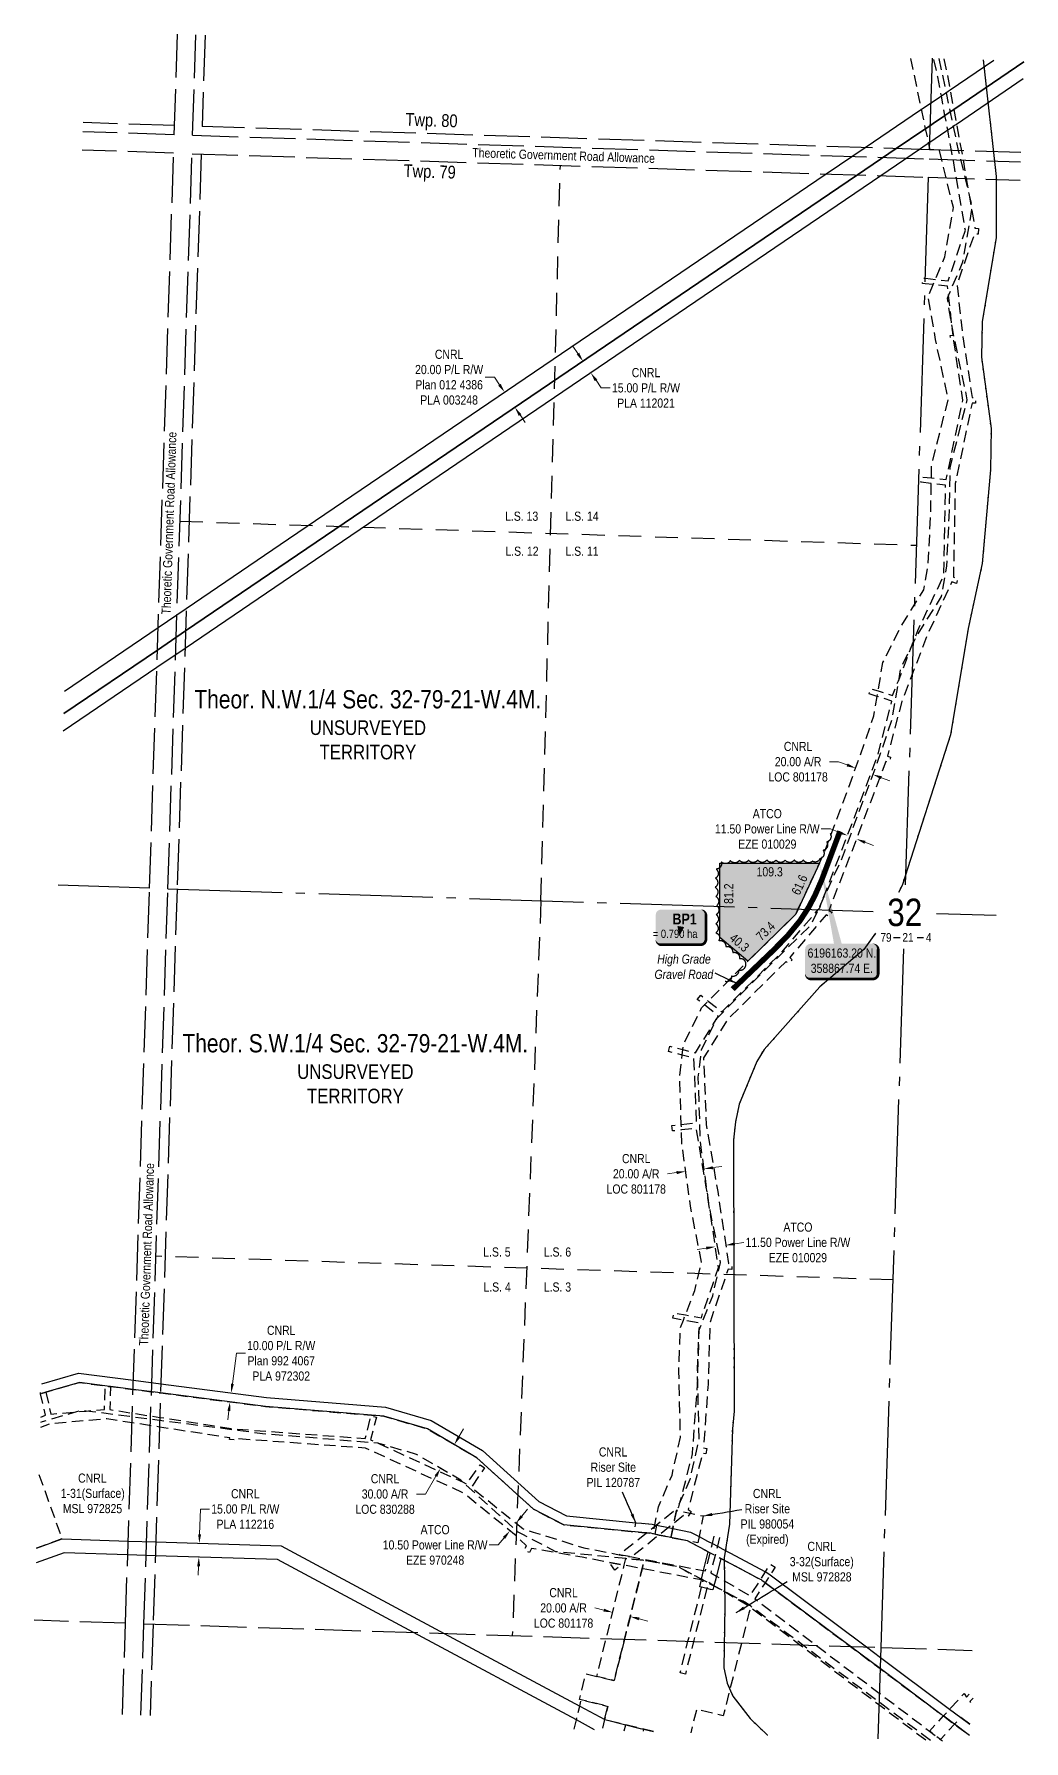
# Model space of a CAD drawing. Extents: x 355506 to 361068, y 6195203 to 6199524.
# Drawn here: x 358008 to 359091, y 6195203 to 6197070 of the extents above; entities that cross this region are included whole.
import ezdxf
from ezdxf.enums import TextEntityAlignment as Align

# ---------------------------------------------------------------- set-up
doc = ezdxf.new("R2010")
doc.units = 0
doc.header["$LTSCALE"] = 5
doc.header["$PDSIZE"] = 0.5
for name, pattern in [('0', [1, 1, 0]), ('foc-ACCESSROAD', [3.75, 2.5, -1.25]), ('foc-FLOWLINE', [3.75, 2.5, -1.25]), ('foc-LSD', [8, 5, -3]), ('foc-QUARTERLINE', [33, 25, -3, 2, -3]), ('foc-UNSURVEYED', [12.5, 10, -2.5]), ('foc-WHEELTRACKS', [2, 0.4, -1.6])]:
    doc.linetypes.add(name, pattern=pattern)
doc.layers.get('Defpoints').update_dxf_attribs({"color": 9})
for name, color, linetype in [('10', 1, 'Continuous'), ('9', 3, 'Continuous'), ('AS-ROADS', 254, 'Continuous'), ('C-AR', 13, 'foc-ACCESSROAD'), ('C-RW', 13, 'Continuous'), ('C-SYMBOL', 7, 'Continuous'), ('C-WS', 13, 'foc-ACCESSROAD'), ('D-TXT', 6, 'Continuous'), ('DETAIL-T', 7, 'Continuous'), ('F-EZE', 190, 'foc-FLOWLINE'), ('L-QSEC', 8, 'foc-QUARTERLINE'), ('L-ROAD-T', 7, 'Continuous'), ('L-SECLBL', 7, 'Continuous'), ('L-SECTION-LSD', 7, 'foc-LSD'), ('L-UNS-T', 3, 'Continuous'), ('L-USEC', 7, 'foc-UNSURVEYED'), ('P-TEMP-BLOCKS', 250, 'Continuous'), ('P-TEMP-BLUE', 146, 'Continuous'), ('P-TEMP-BLUE-T', 146, 'Continuous'), ('T-BUSH', 110, '0'), ('T-WATER-P3', 160, 'foc-WHEELTRACKS')]:
    doc.layers.add(name, color=color, linetype=linetype)
for name, color, linetype, lineweight in [('C-AR-T', 13, 'Continuous', 9), ('C-RW-T', 13, 'Continuous', 9), ('C-WS-T', 13, 'Continuous', 9), ('F-EZE-T', 190, 'Continuous', 9), ('T-TEXT', 48, 'Continuous', 18)]:
    doc.layers.add(name, color=color, linetype=linetype, lineweight=lineweight)
doc.layers.add('P-TEMP-BLUE-H', color=7, linetype='Continuous', true_color=0x99e6ff)
doc.styles.add('100L', font='ARIALN.TTF', dxfattribs={"height": 11})
doc.styles.add('175L', font='ARIALN.TTF', dxfattribs={"height": 20})
doc.styles.add('80', font='ARIALN.TTF', dxfattribs={"height": 10})
doc.styles.add('80CG', font='ARIALN.TTF', dxfattribs={"height": 10})
doc.styles.add('80L', font='ARIALN.TTF', dxfattribs={"height": 10})
doc.styles.add('BOLD', font='ARIALNB.TTF')
doc.styles.add('foc-LtypeFont', font='ARIALN.TTF', dxfattribs={"height": 7.35})
doc.styles.add('SIMPLEX', font='ARIALN.TTF')
doc.linetypes.add('foc-TOPO-flowdirection-NOLINE', pattern='A,0,[">",foc-LtypeFont,S=0.3,R=0,X=0,Y=-0.945],-20,[">",foc-LtypeFont,S=0.3,R=0,X=0,Y=-0.945],0', length=20)
doc.dimstyles.new('Compass 5 000', dxfattribs={"dimscale": 5, "dimtxt": 9, "dimasz": 2, "dimexe": 0.2, "dimexo": 0.0625, "dimgap": 0.5, "dimtad": 0, "dimtih": 1, "dimtoh": 1, "dimzin": 0, "dimdsep": 46, "dimtxsty": '80CG', "dimcen": 0.1, "dimse1": 1, "dimse2": 1, "dimclrd": 256, "dimclrt": 256, "dimaunit": 1, "dimadec": 4, "dimazin": 0, "dimtfac": 0.06, "dimtofl": 0, "dimtmove": 0, "dimatfit": 1, "dimfxl": 0.2, "dimtolj": 1, "dimtzin": 0, "dimlwd": -1, "dimarcsym": 0})

# ---------------------------------------------------------------- blocks, each defined once
blk = doc.blocks.new('*D42')
at = {"layer": 'C-RW-T', "transparency": 16777216}
for p, q in [((358225.3, 6195593.7), (358229.6, 6195627.1)), ((358229.6, 6195627.1), (358239.6, 6195627.1)), ((358221.4, 6195564), (358220.2, 6195554.1))]:
    blk.add_line(p, q, dxfattribs=at)
for points in [[(358223.6, 6195593.9), (358226.9, 6195593.5), (358224, 6195583.8)], [(358219.8, 6195564.2), (358223.1, 6195563.8), (358222.7, 6195573.9)]]:
    blk.add_solid(points, dxfattribs=at)
at = {"layer": 'Defpoints', "color": 0, "transparency": 16777216}
for p in [(358224, 6195583.8), (358236.4, 6195572.1), (358237.7, 6195582)]:
    blk.add_point(p, dxfattribs=at)
at = {"layer": 'C-RW-T', "transparency": 16777216, "insert": (358278.7, 6195627.1), "char_height": 10, "attachment_point": 5, "style": '80CG'}
blk.add_mtext('\\A1;CNRL\\P10.00 P/L R/W\\PPlan 992 4067\\PPLA 972302', dxfattribs=at)
blk = doc.blocks.new('*D43')
at = {"layer": 'C-AR-T', "transparency": 16777216}
for p, q in [((358473.2, 6195535.7), (358478.2, 6195544.4)), ((358448, 6195492.5), (358436.7, 6195473.1)), ((358436.7, 6195473.1), (358426.7, 6195473.1))]:
    blk.add_line(p, q, dxfattribs=at)
for points in [[(358471.7, 6195536.6), (358474.6, 6195534.9), (358468.1, 6195527.1)], [(358446.5, 6195493.4), (358449.4, 6195491.7), (358453, 6195501.2)]]:
    blk.add_solid(points, dxfattribs=at)
at = {"layer": 'Defpoints', "color": 0, "transparency": 16777216}
for p in [(358464.5, 6195529.2), (358449.4, 6195503.3), (358453, 6195501.2)]:
    blk.add_point(p, dxfattribs=at)
at = {"layer": 'C-AR-T', "transparency": 16777216, "insert": (358392.3, 6195473.1), "char_height": 10, "attachment_point": 5, "style": '80CG'}
blk.add_mtext('\\A1;CNRL\\P30.00 A/R\\PLOC 830288', dxfattribs=at)
blk = doc.blocks.new('*D44')
at = {"layer": 'Defpoints', "color": 0, "transparency": 16777216}
for p in [(358534.4, 6195442.2), (358527.7, 6195433.9), (358528.9, 6195432.9)]:
    blk.add_point(p, dxfattribs=at)
at = {"layer": 'F-EZE-T', "transparency": 16777216}
for p, q in [((358541.9, 6195449), (358548.2, 6195456.7)), ((358516.2, 6195417.4), (358506.2, 6195417.4)), ((358522.5, 6195425.2), (358516.2, 6195417.4))]:
    blk.add_line(p, q, dxfattribs=at)
for points in [[(358540.6, 6195450), (358543.2, 6195447.9), (358535.6, 6195441.2)], [(358521.2, 6195426.2), (358523.8, 6195424.1), (358528.9, 6195432.9)]]:
    blk.add_solid(points, dxfattribs=at)
at = {"layer": 'F-EZE-T', "transparency": 16777216, "insert": (358447.1, 6195417.4), "char_height": 10, "attachment_point": 5, "style": '80CG'}
blk.add_mtext('\\A1;ATCO\\P10.50 Power Line R/W\\PEZE 970248', dxfattribs=at)
blk = doc.blocks.new('*D45')
at = {"layer": 'C-AR-T', "transparency": 16777216}
for p, q in [((358631.6, 6195346.1), (358621.9, 6195348.5)), ((358670.2, 6195336.6), (358679.9, 6195334.2))]:
    blk.add_line(p, q, dxfattribs=at)
for points in [[(358632, 6195347.7), (358631.2, 6195344.5), (358641.3, 6195343.7)], [(358670.6, 6195338.2), (358669.8, 6195335), (358660.5, 6195339)]]:
    blk.add_solid(points, dxfattribs=at)
at = {"layer": 'Defpoints', "color": 0, "transparency": 16777216}
for p in [(358641.3, 6195343.7), (358641.9, 6195346.2), (358661.1, 6195341.5)]:
    blk.add_point(p, dxfattribs=at)
at = {"layer": 'C-AR-T', "transparency": 16777216, "insert": (358587.6, 6195348.5), "char_height": 10, "attachment_point": 5, "style": '80CG'}
blk.add_mtext('\\A1;CNRL\\P20.00 A/R\\PLOC 801178', dxfattribs=at)
blk = doc.blocks.new('*D46')
at = {"layer": 'C-RW-T', "transparency": 16777216}
for p, q in [((358189.4, 6195429.1), (358190.3, 6195456.7)), ((358190.3, 6195456.7), (358200.3, 6195456.7)), ((358188.3, 6195394.2), (358188, 6195384.2))]:
    blk.add_line(p, q, dxfattribs=at)
for points in [[(358187.8, 6195429.2), (358191.1, 6195429.1), (358189.1, 6195419.1)], [(358186.7, 6195394.2), (358190, 6195394.1), (358188.6, 6195404.2)]]:
    blk.add_solid(points, dxfattribs=at)
at = {"layer": 'Defpoints', "color": 0, "transparency": 16777216}
for p in [(358189.1, 6195419.1), (358197.2, 6195418.9), (358196.7, 6195403.9)]:
    blk.add_point(p, dxfattribs=at)
at = {"layer": 'C-RW-T', "transparency": 16777216, "insert": (358239.4, 6195456.7), "char_height": 10, "attachment_point": 5, "style": '80CG'}
blk.add_mtext('\\A1;CNRL\\P15.00 P/L R/W\\PPLA 112216', dxfattribs=at)
blk = doc.blocks.new('*D47')
at = {"layer": 'C-AR-T', "transparency": 16777216}
for p, q in [((358751, 6195830.1), (358760.9, 6195831.4)), ((358711.3, 6195824.7), (358701.4, 6195823.3))]:
    blk.add_line(p, q, dxfattribs=at)
for points in [[(358750.7, 6195831.7), (358751.2, 6195828.4), (358741.1, 6195828.7)], [(358711.1, 6195826.3), (358711.6, 6195823), (358721.2, 6195826)]]:
    blk.add_solid(points, dxfattribs=at)
at = {"layer": 'Defpoints', "color": 0, "transparency": 16777216}
for p in [(358720.4, 6195832.4), (358740.2, 6195835.1), (358721.2, 6195826)]:
    blk.add_point(p, dxfattribs=at)
at = {"layer": 'C-AR-T', "transparency": 16777216, "insert": (358667.1, 6195823.3), "char_height": 10, "attachment_point": 5, "style": '80CG'}
blk.add_mtext('\\A1;CNRL\\P20.00 A/R\\PLOC 801178', dxfattribs=at)
blk = doc.blocks.new('*D48')
at = {"layer": 'Defpoints', "color": 0, "transparency": 16777216}
for p in [(358753.6, 6195744.1), (358765, 6195745.8), (358765.1, 6195745.3)]:
    blk.add_point(p, dxfattribs=at)
at = {"layer": 'F-EZE-T', "transparency": 16777216}
for p, q in [((358743.8, 6195742.1), (358733.9, 6195740.7)), ((358775, 6195746.8), (358784.8, 6195748.3))]:
    blk.add_line(p, q, dxfattribs=at)
for points in [[(358743.5, 6195743.8), (358744, 6195740.5), (358753.7, 6195743.6)], [(358774.7, 6195748.5), (358775.2, 6195745.2), (358765.1, 6195745.3)]]:
    blk.add_solid(points, dxfattribs=at)
at = {"layer": 'F-EZE-T', "transparency": 16777216, "insert": (358844, 6195748.3), "char_height": 10, "attachment_point": 5, "style": '80CG'}
blk.add_mtext('\\A1;ATCO\\P11.50 Power Line R/W\\PEZE 010029', dxfattribs=at)
blk = doc.blocks.new('L-SECLBL')
at = {"layer": '9', "color": 7}
for p, q in [((-5.1, -27.8), (-12.3, -27.8)), ((20.7, -27.8), (13.5, -27.8))]:
    blk.add_line(p, q, dxfattribs=at)
at = {"layer": '10', "color": 2, "style": 'SIMPLEX'}
blk.add_attdef('SEC', text='', height=30, dxfattribs=at).set_placement((0, 0), align=Align.MIDDLE)
at = {"layer": '10', "color": 5, "style": '80L'}
blk.add_attdef('TWP', text='', height=9.5, dxfattribs=at).set_placement((-14.4, -27.4), align=Align.MIDDLE_RIGHT)
blk.add_attdef('RGE', text='', height=9.5, dxfattribs=at).set_placement((3.6, -27.4), align=Align.MIDDLE_CENTER)
blk.add_attdef('MER', text='', height=9.5, dxfattribs=at).set_placement((23.2, -27.4), align=Align.MIDDLE_LEFT)
blk = doc.blocks.new('*D49')
at = {"layer": 'C-RW-T', "transparency": 16777216}
for p, q in [((358511.9, 6196694.7), (358501.9, 6196694.7)), ((358517.5, 6196686.4), (358511.9, 6196694.7)), ((358540, 6196653.4), (358545.6, 6196645.1))]:
    blk.add_line(p, q, dxfattribs=at)
for points in [[(358518.9, 6196687.4), (358516.1, 6196685.5), (358523.1, 6196678.2)], [(358541.4, 6196654.3), (358538.6, 6196652.4), (358534.4, 6196661.6)]]:
    blk.add_solid(points, dxfattribs=at)
at = {"layer": 'Defpoints', "color": 0, "transparency": 16777216}
for p in [(358521.6, 6196677.1), (358523.1, 6196678.2), (358532.8, 6196660.6)]:
    blk.add_point(p, dxfattribs=at)
at = {"layer": 'C-RW-T', "transparency": 16777216, "insert": (358462.4, 6196694.7), "char_height": 10, "attachment_point": 5, "style": '80CG'}
blk.add_mtext('\\A1;CNRL\\P20.00 P/L R/W\\PPlan 012 4386\\PPLA 003248', dxfattribs=at)
blk = doc.blocks.new('*D50')
at = {"layer": 'C-RW-T', "transparency": 16777216}
for p, q in [((358603.3, 6196720.5), (358597.7, 6196728.8)), ((358623.1, 6196691.3), (358628.7, 6196683)), ((358628.7, 6196683), (358638.7, 6196683))]:
    blk.add_line(p, q, dxfattribs=at)
for points in [[(358604.7, 6196721.4), (358601.9, 6196719.5), (358608.9, 6196712.2)], [(358624.5, 6196692.2), (358621.7, 6196690.3), (358617.5, 6196699.5)]]:
    blk.add_solid(points, dxfattribs=at)
at = {"layer": 'Defpoints', "color": 0, "transparency": 16777216}
for p in [(358602.7, 6196708), (358611.3, 6196695.3), (358617.5, 6196699.5)]:
    blk.add_point(p, dxfattribs=at)
at = {"layer": 'C-RW-T', "transparency": 16777216, "insert": (358677.8, 6196683), "char_height": 10, "attachment_point": 5, "style": '80CG'}
blk.add_mtext('\\A1;CNRL\\P15.00 P/L R/W\\PPLA 112021', dxfattribs=at)
blk = doc.blocks.new('*D51')
at = {"layer": 'C-AR-T', "transparency": 16777216}
for p, q in [((358888.5, 6196274.1), (358878.5, 6196274.1)), ((358897.9, 6196270.6), (358888.5, 6196274.1)), ((358935.4, 6196256.6), (358944.7, 6196253.2))]:
    blk.add_line(p, q, dxfattribs=at)
for points in [[(358898.4, 6196272.2), (358897.3, 6196269), (358907.2, 6196267.1)], [(358936, 6196258.2), (358934.8, 6196255.1), (358926, 6196260.1)]]:
    blk.add_solid(points, dxfattribs=at)
at = {"layer": 'Defpoints', "color": 0, "transparency": 16777216}
for p in [(358905.2, 6196261.7), (358907.2, 6196267.1), (358924, 6196254.7)]:
    blk.add_point(p, dxfattribs=at)
at = {"layer": 'C-AR-T', "transparency": 16777216, "insert": (358844.2, 6196274.1), "char_height": 10, "attachment_point": 5, "style": '80CG'}
blk.add_mtext('\\A1;CNRL\\P20.00 A/R\\PLOC 801178', dxfattribs=at)
blk = doc.blocks.new('*D52')
at = {"layer": 'Defpoints', "color": 0, "transparency": 16777216}
for p in [(358898.3, 6196193.4), (358898.4, 6196193.6), (358908.2, 6196189.8)]:
    blk.add_point(p, dxfattribs=at)
at = {"layer": 'F-EZE-T', "transparency": 16777216}
for p, q in [((358879.6, 6196200.6), (358869.6, 6196200.6)), ((358888.9, 6196197), (358879.6, 6196200.6)), ((358917.4, 6196186), (358926.7, 6196182.4))]:
    blk.add_line(p, q, dxfattribs=at)
for points in [[(358889.5, 6196198.5), (358888.3, 6196195.4), (358898.3, 6196193.4)], [(358918, 6196187.5), (358916.8, 6196184.4), (358908.1, 6196189.6)]]:
    blk.add_solid(points, dxfattribs=at)
at = {"layer": 'F-EZE-T', "transparency": 16777216, "insert": (358810.5, 6196200.6), "char_height": 10, "attachment_point": 5, "style": '80CG'}
blk.add_mtext('\\A1;ATCO\\P11.50 Power Line R/W\\PEZE 010029', dxfattribs=at)
blk = doc.blocks.new('*U53')
at = {"true_color": 0x99e6ff}
h = blk.add_hatch(color=141, dxfattribs=at)
edge = h.paths.add_edge_path()
edge.add_line((-21.5, -20), (21.5, -20))
edge.add_arc((21.5, -14), 6, 270, 360)
edge.add_line((27.5, -14), (27.5, 12.5))
edge.add_arc((21.5, 12.5), 6, 0, 90)
edge.add_line((21.5, 18.5), (-21.5, 18.5))
edge.add_arc((-21.5, 12.5), 6, 90, 180)
edge.add_line((-27.5, 12.5), (-27.5, -14))
edge.add_arc((-21.5, -14), 6, 180, 270)
at = {"color": 250, "flags": 128}
blk.add_lwpolyline([(-21.5, -20, 3, 3, 0), (21.5, -20, 3, 3, 0.414214), (27.5, -14, 3, 3, 0), (27.5, 12.5, 3, 0, 0.414214), (21.5, 18.5, 0, 0, 0), (-21.5, 18.5, 0, 0, 0.414214), (-27.5, 12.5, 0, 0, 0), (-27.5, -14, 0, 3, 0.414214)], format="xyseb", close=True, dxfattribs=at)
at = {"flags": 128}
blk.add_lwpolyline([(-1.6, -10.5, 0, 7.5, 0), (0, 0, 0, 0, 0)], format="xyseb", dxfattribs=at)
at = {"color": 250}
for tag, p, height, style in [('TEMP_AREA_W1_001', (-9.2, 2.2), 12, 'BOLD'), ('ENTER_TEXT_001', (-30.7, -12.5), 9, '80')]:
    blk.add_attdef(tag, p, '', height=height, dxfattribs=dict(at, style=style))
blk = doc.blocks.new('*U95')
h = blk.add_hatch(color=254)
edge = h.paths.add_edge_path()
edge.add_line((-34, -20), (34, -20))
edge.add_arc((34, -14), 6, 270, 360)
edge.add_line((40, -14), (40, 12.5))
edge.add_arc((34, 12.5), 6, 0, 90)
edge.add_line((34, 18.5), (-34, 18.5))
edge.add_arc((-34, 12.5), 6, 90, 180)
edge.add_line((-40, 12.5), (-40, -14))
edge.add_arc((-34, -14), 6, 180, 270)
at = {"color": 1, "flags": 128}
blk.add_lwpolyline([(-24.1, 106.8, 0, 10, 0), (0, 0, 5, 5, 0)], format="xyseb", dxfattribs=at)
blk.add_lwpolyline([(-34, -20, 3, 3, 0), (34, -20, 3, 3, 0.414214), (40, -14, 3, 3, 0), (40, 12.5, 3, 0, 0.414214), (34, 18.5, 0, 0, 0), (-34, 18.5, 0, 0, 0.414214), (-40, 12.5, 0, 0, 0), (-40, -14, 0, 3, 0.414214)], format="xyseb", close=True, dxfattribs=at)
at = {"color": 1, "style": '80'}
blk.add_attdef('ENTER_TEXT_001', (-36, -5), '', height=10, dxfattribs=at)

msp = doc.modelspace()

# ---------------------------------------------------------------- hatches: boundary and pattern name
at = {"layer": 'P-TEMP-BLUE-H'}
h = msp.add_hatch(color=256, dxfattribs=at)
h.dxf.hatch_style = 1
h.paths.add_polyline_path([(358841.75, 6196107.384), (358789.318, 6196056.014), (358758.5, 6196082), (358758.5, 6196163.2), (358867.739, 6196163.2)])

# ---------------------------------------------------------------- linework, layer by layer
at = {"layer": 'AS-ROADS', "const_width": 6, "flags": 128}
msp.add_lwpolyline([(358772.598, 6196025.378), (358796.488, 6196048.144), (358817.13, 6196067.889), (358832.846, 6196083.919), (358846.248, 6196100.119), (358855.555, 6196114.477), (358862.368, 6196127.322), (358869.904, 6196144.5), (358876.085, 6196160.861), (358885.459, 6196185.821), (358889.992, 6196198.03)], dxfattribs=at)
at = {"layer": 'C-AR', "flags": 128}
for points in [[(358998.191, 6197043.278), (359006.082, 6197005.914), (359010.545, 6196984.781), (359013.914, 6196968.829), (359019.467, 6196942.542), (359026.9, 6196912.12), (359031.355, 6196893.892), (359034.532, 6196880.889), (359034.061, 6196878.165), (359024.088, 6196820.541), (359008.75, 6196784.346), (359007.191, 6196780.668), (359013.126, 6196746.231), (359014.241, 6196739.762), (359028.996, 6196670.004), (359010.308, 6196595.985), (359009.135, 6196541.348), (359006.539, 6196488.442), (359000.759, 6196454.821), (358973.743, 6196411.534), (358970.491, 6196404.988), (358969.464, 6196402.921), (358956.269, 6196376.362), (358953.906, 6196362.63), (358946.465, 6196319.375), (358930.892, 6196273.297), (358890.516, 6196164.713), (358871.45, 6196123.82), (358866.155, 6196112.388), (358858.354, 6196095.638), (358803.418, 6196041.816), (358755.159, 6195993.218), (358738.256, 6195958.805), (358734.663, 6195929.071), (358737.035, 6195858.302), (358743.798, 6195808.595), (358746.162, 6195791.225), (358747.686, 6195783.577), (358759.086, 6195726.376), (358750.38, 6195689.604), (358736.077, 6195652.951), (358735.284, 6195650.918), (358733.736, 6195607.439), (358734.125, 6195592.093), (358735.609, 6195533.487), (358725.721, 6195489.093), (358715.292, 6195464.919), (358712.212, 6195457.782), (358711.039, 6195455.063), (358708.23, 6195441.144), (358707.084, 6195435.465), (358705.107, 6195425.666), (358692.136, 6195428.283), (358687.356, 6195429.246), (358685.492, 6195429.623), (358687.129, 6195437.737), (358687.469, 6195439.421), (358691.424, 6195459.02), (358706.277, 6195493.84), (358715.544, 6195535.438), (358713.716, 6195607.542), (358715.407, 6195655.026), (358718.668, 6195663.382), (358720.892, 6195669.082), (358731.23, 6195695.575), (358738.609, 6195726.742), (358726.417, 6195787.919), (358717.07, 6195856.614), (358716.578, 6195871.296), (358716.376, 6195877.315), (358714.613, 6195929.94), (358717.418, 6195953.158), (358718.16, 6195959.303), (358718.797, 6195964.575), (358738.641, 6196004.997), (358741.657, 6196008.033), (358745.915, 6196012.319), (358789.318, 6196056.014), (358841.75, 6196107.384), (358844.405, 6196113.083), (358872.039, 6196172.435), (358912.031, 6196279.989), (358927.009, 6196324.305), (358930.671, 6196345.588), (358931.699, 6196351.565), (358937.046, 6196382.642), (358956.254, 6196421.306), (358971.836, 6196446.271), (358981.704, 6196462.083), (358986.613, 6196490.635), (358989.136, 6196542.052), (358989.918, 6196578.451), (358990.047, 6196584.481), (358990.352, 6196598.684), (359008.458, 6196670.402), (358994.586, 6196735.991), (358986.473, 6196783.063), (358991.943, 6196795.971), (358994.386, 6196801.735), (359004.764, 6196826.226), (359014.104, 6196880.191), (359006.138, 6196912.787), (358998.705, 6196943.209), (358988.622, 6196943.533), (358988.12, 6196945.91), (358987.121, 6196950.635), (358983.75, 6196966.597), (358979.274, 6196987.789), (358967.345, 6197044.266)], [(358016.501, 6195583.138), (358021.268, 6195584.521), (358057.858, 6195595.138), (358091.357, 6195590.822), (358092.072, 6195590.741), (358116.7, 6195587.557), (358146.756, 6195583.683), (358261.438, 6195568.906), (358390.864, 6195558.202), (358438.672, 6195544.291), (358492.888, 6195512.672), (358554.619, 6195456.605), (358587.752, 6195439.354), (358661.592, 6195432.205), (358665.566, 6195431.821), (358676.611, 6195430.752), (358678.197, 6195430.598), (358682.931, 6195430.14), (358685.492, 6195429.623), (358687.356, 6195429.247), (358692.136, 6195428.283), (358705.107, 6195425.666), (358723.146, 6195422.027), (358742.634, 6195411.696), (358745.877, 6195409.977), (358748.032, 6195408.848), (358753.424, 6195405.977), (358759.544, 6195402.734), (358799.386, 6195381.617), (358803.209, 6195379.591), (358804.002, 6195379.17), (358804.641, 6195378.693), (358808.105, 6195376.105), (358901.436, 6195306.383), (358933.897, 6195282.132), (359000.901, 6195232.077), (359003.214, 6195230.348), (359012.919, 6195223.098), (359015.29, 6195221.327), (359031.572, 6195209.164)], [(358988.96, 6195203.533), (358932.706, 6195245.557), (358915.934, 6195258.086), (358883.467, 6195282.34), (358849.039, 6195308.056), (358792.329, 6195350.424), (358787.896, 6195353.736), (358752.198, 6195372.694), (358745.914, 6195375.988), (358745.488, 6195376.214), (358740.442, 6195378.862), (358738.525, 6195379.904), (358731.82, 6195383.457), (358720.539, 6195389.438), (358712.939, 6195393.467), (358678.506, 6195400.413), (358675.89, 6195400.667), (358655.764, 6195402.615), (358642.888, 6195403.861), (358633.015, 6195404.817), (358579.06, 6195410.04), (358543.029, 6195428.8), (358537.314, 6195431.776), (358517.141, 6195450.098), (358477.664, 6195485.952), (358475.043, 6195488.332), (358426.741, 6195516.503), (358385.352, 6195528.375), (358384.675, 6195528.597), (358258.281, 6195539.05), (358145.768, 6195553.547), (358142.921, 6195553.914), (358115.712, 6195557.42), (358112.862, 6195557.788), (358065.303, 6195563.916), (358060.22, 6195564.571), (358054.789, 6195562.995), (358017.087, 6195552.055), (358015.462, 6195551.433)], [(358599.185, 6195216.015), (358601.615, 6195225.963), (358605.293, 6195241.017), (358606.988, 6195247.956), (358636.121, 6195240.799), (358632.577, 6195226.331), (358629.814, 6195215.034)]]:
    msp.add_lwpolyline(points, dxfattribs=at)
msp.add_lwpolyline([(358654.305, 6195314.283), (358643.006, 6195269.074), (358624.084, 6195273.656), (358634.224, 6195314.926), (358653.938, 6195395.182), (358655.764, 6195402.615), (358675.89, 6195400.667), (358675.081, 6195397.426), (358673.594, 6195391.461), (358672.532, 6195387.212), (358654.305, 6195314.283)], close=True, dxfattribs=at)
at = {"layer": 'C-RW', "flags": 128}
for points in [[(358041.685, 6196351.434), (358144.015, 6196420.883), (358174.886, 6196441.835), (358286.781, 6196517.773), (358875.029, 6196916.98), (358917.503, 6196945.806), (358978.298, 6196987.126), (358989.716, 6196994.887), (358998.932, 6197001.064), (359000.923, 6197002.415), (359005.705, 6197005.658), (359008.371, 6197007.468), (359010.479, 6197008.898), (359058.3, 6197041.352)], [(358040.875, 6196326.723), (358143.205, 6196396.171), (358174.075, 6196417.121), (358909.038, 6196915.893), (358951.51, 6196944.719), (358981.809, 6196965.28), (358988.908, 6196970.098), (358993.459, 6196973.186), (359002.966, 6196979.638), (359004.918, 6196980.962), (359009.226, 6196983.887), (359011.75, 6196985.599), (359012.438, 6196986.066), (359014.476, 6196987.449), (359091.224, 6197039.533)], [(359091.224, 6197039.533), (359014.476, 6196987.449), (359012.438, 6196986.066), (359011.75, 6196985.599), (359009.226, 6196983.887), (359004.918, 6196980.962), (359002.966, 6196979.638), (358993.459, 6196973.186), (358988.908, 6196970.098), (358981.809, 6196965.28), (358951.51, 6196944.719), (358909.038, 6196915.893), (358174.075, 6196417.121), (358143.205, 6196396.171), (358040.875, 6196326.723)], [(359090.618, 6197020.942), (359017.493, 6196971.26), (359015.482, 6196969.894), (359012.716, 6196968.014), (359007.934, 6196964.766), (359006.011, 6196963.46), (358988.3, 6196951.439), (358984.417, 6196948.788), (358977.198, 6196943.898), (358934.765, 6196915.071), (358307.105, 6196488.684), (358173.449, 6196398.024), (358142.579, 6196377.085), (358040.25, 6196307.672)], [(358016.846, 6195593.65), (358057.071, 6195605.32), (358117.029, 6195597.594), (358147.086, 6195593.721), (358262.488, 6195578.851), (358392.69, 6195568.081), (358442.645, 6195553.547), (358498.832, 6195520.778), (358560.383, 6195464.875), (358590.647, 6195449.119), (358666.52, 6195441.772), (358672.824, 6195441.163), (358684.404, 6195440.041), (358687.47, 6195439.42), (358688.88, 6195439.136), (358689.33, 6195439.045), (358702.325, 6195436.425), (358707.084, 6195435.465), (358726.545, 6195431.54), (358735.885, 6195426.589), (358745.136, 6195421.686), (358750.534, 6195418.839), (358755.926, 6195415.968), (358761.993, 6195412.751), (358769.5, 6195408.772), (358808.609, 6195388.043), (358809.366, 6195387.641), (358810.037, 6195387.139), (358813.501, 6195384.551), (358918.884, 6195305.825), (358934.294, 6195294.314), (359006.784, 6195240.155), (359010.012, 6195237.744), (359022.091, 6195228.724), (359031.969, 6195221.345)], [(359031.572, 6195209.164), (359015.29, 6195221.327), (359012.919, 6195223.098), (359003.214, 6195230.348), (359000.901, 6195232.077), (358933.897, 6195282.132), (358901.436, 6195306.383), (358808.105, 6195376.105), (358804.641, 6195378.693), (358804.002, 6195379.17), (358803.209, 6195379.591), (358799.386, 6195381.617), (358759.544, 6195402.734), (358754.827, 6195383.439), (358753.481, 6195377.936), (358752.198, 6195372.694), (358751.085, 6195368.137), (358748.381, 6195368.798), (358744.36, 6195369.781), (358738.608, 6195371.219), (358736.519, 6195371.699), (358738.35, 6195379.191), (358738.525, 6195379.904), (358740.851, 6195389.419), (358745.877, 6195409.977), (358742.634, 6195411.696), (358723.146, 6195422.027), (358705.107, 6195425.666), (358692.136, 6195428.283), (358687.356, 6195429.247), (358685.492, 6195429.623), (358682.931, 6195430.14), (358678.197, 6195430.598), (358676.611, 6195430.752), (358665.566, 6195431.821), (358661.592, 6195432.205), (358587.752, 6195439.354), (358554.619, 6195456.605), (358492.888, 6195512.672), (358438.672, 6195544.291), (358390.864, 6195558.202), (358261.438, 6195568.906), (358146.756, 6195583.683), (358116.7, 6195587.557), (358092.072, 6195590.741), (358091.357, 6195590.822), (358057.858, 6195595.138), (358021.268, 6195584.521), (358016.501, 6195583.138)], [(358010.954, 6195413.912), (358038.914, 6195423.948), (358111.261, 6195421.635), (358141.413, 6195420.671), (358278.813, 6195416.279), (358456.992, 6195320.601), (358605.287, 6195240.993), (358632.581, 6195226.33), (358655.665, 6195220.673), (358671.425, 6195216.811), (358675.113, 6195215.908), (358686.063, 6195213.233)], [(358621.41, 6195215.303), (358601.61, 6195225.94), (358423.265, 6195321.682), (358274.81, 6195401.398), (358140.922, 6195405.678), (358110.77, 6195406.642), (358041.295, 6195408.863), (358010.426, 6195397.784)]]:
    msp.add_lwpolyline(points, dxfattribs=at)
at = {"layer": 'C-WS', "flags": 128}
for points in [[(358013.595, 6195494.474), (358038.914, 6195423.948), (358010.954, 6195413.912)], [(358686.033, 6195213.234), (358671.425, 6195216.811), (358632.581, 6195226.33), (358636.121, 6195240.799), (358606.988, 6195247.956), (358604.992, 6195248.446), (358611.908, 6195276.605), (358624.084, 6195273.656), (358643.006, 6195269.074), (358654.305, 6195314.283), (358672.54, 6195387.206), (358673.598, 6195391.458), (358675.083, 6195397.425), (358675.89, 6195400.667), (358678.506, 6195400.413), (358712.939, 6195393.467), (358720.539, 6195389.438), (358731.82, 6195383.457), (358738.525, 6195379.904), (358740.442, 6195378.862), (358745.488, 6195376.214), (358745.914, 6195375.988), (358752.198, 6195372.694), (358787.896, 6195353.736), (358792.329, 6195350.424), (358791.97, 6195348.98), (358790.446, 6195342.834), (358782.252, 6195310.191), (358762.302, 6195230.549), (358733.162, 6195237.681), (358726.823, 6195211.927)], [(358654.097, 6195214.256), (358655.665, 6195220.667), (358671.424, 6195216.8), (358675.112, 6195215.895), (358674.553, 6195213.601)]]:
    msp.add_lwpolyline(points, dxfattribs=at)
for points in [[(358735.885, 6195426.589), (358734.502, 6195419.736), (358723.146, 6195422.027), (358705.107, 6195425.666), (358707.084, 6195435.465), (358708.23, 6195441.144), (358711.039, 6195455.063), (358726.127, 6195452.019), (358740.434, 6195449.131), (358735.885, 6195426.589)], [(358689.33, 6195439.045), (358687.356, 6195429.247), (358685.492, 6195429.623), (358682.931, 6195430.14), (358678.197, 6195430.598), (358676.611, 6195430.752), (358665.566, 6195431.821), (358665.934, 6195435.668), (358666.52, 6195441.772), (358672.824, 6195441.163), (358684.404, 6195440.041), (358687.47, 6195439.42), (358688.88, 6195439.136), (358689.33, 6195439.045)]]:
    msp.add_lwpolyline(points, close=True, dxfattribs=at)
at = {"layer": 'F-EZE', "flags": 128}
for points in [[(359003.509, 6197043.108), (359007.394, 6197025.451), (359010.479, 6197008.898), (359014.476, 6196987.449), (359017.493, 6196971.26), (359022.865, 6196942.433), (359024.646, 6196932.883), (359028.225, 6196912.078), (359031.354, 6196893.892), (359034.061, 6196878.165), (359037.606, 6196857.56), (359041.654, 6196857.208), (359041.132, 6196851.185), (359037.084, 6196851.535), (359017.993, 6196795.989), (359024.539, 6196738.972), (359034.646, 6196672.409), (359038.567, 6196672.302), (359038.405, 6196666.298), (359034.484, 6196666.406), (359016.207, 6196578.49), (359014.06, 6196475.974), (359018.901, 6196474.834), (359017.525, 6196468.987), (359012.409, 6196470.891), (358985.756, 6196413.152), (358969.374, 6196370.731), (358957.545, 6196340.101), (358941.98, 6196280.032), (358945.461, 6196278.925), (358943.644, 6196273.202), (358940.161, 6196274.307), (358910.336, 6196195.451), (358878.132, 6196112.005), (358877.785, 6196111.109), (358881.306, 6196109.704), (358878.227, 6196104.546), (358874.871, 6196106.55), (358835.066, 6196059.994), (358837.719, 6196057.532), (358833.631, 6196053.133), (358830.98, 6196055.595), (358766.743, 6195991.887), (358740.782, 6195950.106), (358743.734, 6195877.179), (358756.251, 6195804.071), (358768.1, 6195725.087), (358772.098, 6195724.728), (358771.563, 6195718.747), (358767.563, 6195719.105), (358747.846, 6195661.143), (358745.761, 6195593.367), (358740.692, 6195523.644), (358744.385, 6195523.039), (358743.417, 6195517.113), (358739.722, 6195517.715), (358723.872, 6195456.08), (358727.315, 6195453.855), (358726.127, 6195452.019), (358724.054, 6195448.812), (358720.611, 6195451.038), (358708.23, 6195441.144), (358702.325, 6195436.425), (358692.136, 6195428.283), (358662.151, 6195404.322), (358648.363, 6195406.756), (358678.197, 6195430.598), (358687.13, 6195437.736), (358688.88, 6195439.136), (358712.212, 6195457.781), (358713.779, 6195459.033), (358715.292, 6195464.919), (358728.661, 6195516.898), (358734.125, 6195592.093), (358734.261, 6195593.962), (358736.078, 6195652.951), (358736.301, 6195660.186), (358718.668, 6195663.382), (358707.34, 6195665.436), (358708.411, 6195671.345), (358720.892, 6195669.082), (358738.368, 6195665.914), (358757.085, 6195720.933), (358747.686, 6195783.577), (358744.885, 6195802.244), (358743.799, 6195808.591), (358732.77, 6195873.002), (358716.578, 6195871.296), (358706.704, 6195870.256), (358706.074, 6195876.229), (358716.376, 6195877.315), (358733.138, 6195879.081), (358730.278, 6195949.768), (358717.418, 6195953.158), (358702.419, 6195957.112), (358703.949, 6195962.919), (358718.149, 6195959.209), (358731.809, 6195955.575), (358755.167, 6195993.203), (358756.868, 6195995.913), (358741.657, 6196008.033), (358733.907, 6196014.208), (358737.65, 6196018.904), (358745.915, 6196012.319), (358760.613, 6196000.611), (358825.406, 6196064.869), (358866.155, 6196112.388), (358867.818, 6196114.474), (358871.37, 6196123.661), (358900.52, 6196199.201), (358931.194, 6196280.307), (358946.77, 6196340.412), (358930.671, 6196345.588), (358921.833, 6196348.43), (358923.671, 6196354.146), (358931.699, 6196351.565), (358947.653, 6196346.435), (358953.906, 6196362.63), (358969.465, 6196402.921), (358970.511, 6196405.629), (358975.168, 6196417.689), (359003.583, 6196477.819), (359005.657, 6196576.666), (358989.918, 6196578.451), (358978.54, 6196579.741), (358979.217, 6196585.709), (358990.047, 6196584.481), (359006.335, 6196582.633), (359024.429, 6196669.681), (359014.571, 6196734.614), (359011.539, 6196734.21), (359010.746, 6196740.163), (359013.776, 6196740.568), (359013.126, 6196746.23), (359008.75, 6196784.346), (359007.623, 6196794.162), (358991.943, 6196795.971), (358983.265, 6196796.972), (358980.16, 6196797.33), (358980.848, 6196803.297), (358983.462, 6196802.996), (358994.386, 6196801.735), (359008.312, 6196800.128), (359027.236, 6196855.424), (359017.398, 6196912.426), (359013.813, 6196933.195), (359012.028, 6196942.781), (359007.934, 6196964.766), (359004.918, 6196980.962), (359000.923, 6197002.415), (358997.034, 6197023.302), (358992.595, 6197043.457)], [(358015.652, 6195557.244), (358020.868, 6195559.205), (358015.492, 6195582.846), (358015.238, 6195583.965), (358021.091, 6195585.297), (358021.268, 6195584.521), (358026.722, 6195560.536), (358054.789, 6195562.995), (358065.303, 6195563.916), (358085.227, 6195565.661), (358086.075, 6195590.999), (358091.357, 6195590.822), (358092.072, 6195590.741), (358091.227, 6195565.46), (358115.85, 6195561.631), (358145.88, 6195556.962), (358226.628, 6195544.405), (358370.684, 6195533.841), (358377.033, 6195558.541), (358382.847, 6195557.047), (358376.499, 6195532.347), (358384.675, 6195528.597), (358385.352, 6195528.375), (358477.664, 6195485.952), (358481.701, 6195484.101), (358496.273, 6195505.031), (358501.2, 6195501.601), (358486.627, 6195480.671), (358543.033, 6195435.232), (358543.499, 6195434.938), (358554.52, 6195431.499), (358609.925, 6195414.212), (358648.363, 6195406.756), (358662.151, 6195404.322), (358740.851, 6195389.419), (358742.988, 6195389.015), (358748.032, 6195408.848), (358750.534, 6195418.839), (358752.542, 6195427.166), (358758.365, 6195425.708), (358755.926, 6195415.968), (358753.424, 6195405.977), (358748.68, 6195387.032), (358754.827, 6195383.439), (358791.844, 6195361.803), (358803.209, 6195379.591), (358808.609, 6195388.043), (358813.881, 6195396.294), (358818.939, 6195393.062), (358813.501, 6195384.551), (358808.105, 6195376.105), (358796.837, 6195358.47), (358864.053, 6195307.577), (358933.025, 6195255.36), (358987.968, 6195213.761), (358999.979, 6195204.668), (359002.032, 6195203.114)], [(358983.793, 6195203.698), (358932.605, 6195242.467), (358845.865, 6195308.158), (358791.97, 6195348.98), (358788.618, 6195351.519), (358752.198, 6195372.694), (358746.021, 6195376.416), (358745.914, 6195375.988), (358744.36, 6195369.781), (358729.857, 6195311.866), (358720.908, 6195276.14), (358715.085, 6195277.598), (358723.718, 6195312.063), (358738.608, 6195371.219), (358740.442, 6195378.862), (358738.35, 6195379.191), (358673.598, 6195391.458), (358653.938, 6195395.182), (358651.333, 6195395.677), (358637.729, 6195398.253), (358608.107, 6195403.866), (358552.433, 6195413.678), (358550.178, 6195409.101), (358544.792, 6195411.755), (358547.047, 6195416.332), (358537.642, 6195425.762), (358478.375, 6195474.069), (358371.068, 6195523.28), (358228.431, 6195533.739), (358228.248, 6195532.132), (358222.284, 6195532.811), (358222.468, 6195534.419), (358145.533, 6195546.383), (358115.503, 6195551.053), (358087.885, 6195555.348), (358026.055, 6195549.931), (358015.28, 6195545.879)], [(359031.969, 6195221.345), (359022.091, 6195228.724), (359015.29, 6195221.327), (358999.979, 6195204.668), (358987.968, 6195213.761), (359003.214, 6195230.348), (359010.012, 6195237.744), (359025.853, 6195254.978), (359028.598, 6195251.043), (359031.516, 6195254.055), (359035.824, 6195249.881), (359032.094, 6195246.031), (359032.743, 6195245.1)]]:
    msp.add_lwpolyline(points, dxfattribs=at)
msp.add_lwpolyline([(358637.729, 6195398.253), (358651.333, 6195395.677), (358643.813, 6195389.668), (358637.729, 6195398.253)], close=True, dxfattribs=at)
at = {"layer": 'L-QSEC', "flags": 128}
for points in [[(358988.043, 6196943.552), (358991.301, 6197043.499)], [(358961.834, 6196139.349), (358987.06, 6196913.401)], [(358134.671, 6196135.826), (358034.722, 6196139.028)], [(358154.781, 6196135.182), (358926.393, 6196110.467)], [(358995.641, 6196108.249), (359060.806, 6196106.162)], [(358959.554, 6196069.387), (358934.653, 6195305.323)], [(358934.653, 6195305.323), (358931.396, 6195205.376)]]:
    msp.add_lwpolyline(points, dxfattribs=at)
at = {"layer": 'L-SECTION-LSD', "flags": 128}
for points in [[(358562.841, 6196122.111), (358584.098, 6196926.303)], [(358167.958, 6196537.186), (358973.943, 6196510.92)], [(358562.841, 6196122.111), (358531.539, 6195318.232)], [(358947.755, 6195707.343), (358141.603, 6195733.147)]]:
    msp.add_lwpolyline(points, dxfattribs=at)
at = {"layer": 'L-USEC', "flags": 128}
for points in [[(358161.686, 6196959.974), (358165.292, 6197069.962)], [(358181.795, 6196959.315), (358185.402, 6197069.318)], [(358195.445, 6197068.996), (358192.168, 6196969.051)], [(358162.015, 6196970.016), (358062.066, 6196973.218)], [(358988.043, 6196943.552), (358192.168, 6196969.051)], [(358161.671, 6196959.975), (358061.737, 6196963.176)], [(358181.78, 6196959.316), (358987.704, 6196933.511)], [(358161.027, 6196939.865), (358061.078, 6196943.067)], [(358134.671, 6196135.826), (358161.027, 6196939.865)], [(358154.78, 6196135.167), (358181.136, 6196939.206)], [(358191.18, 6196938.9), (358164.825, 6196134.86)], [(358181.136, 6196939.206), (358987.06, 6196913.401)], [(358987.704, 6196933.511), (359087.665, 6196930.309)], [(359087.992, 6196940.35), (358988.043, 6196943.552)], [(358987.06, 6196913.401), (359087.009, 6196910.199)], [(358108.316, 6195331.786), (358134.671, 6196135.826)], [(358128.425, 6195331.127), (358154.78, 6196135.167)], [(358164.825, 6196134.86), (358138.47, 6195330.82)], [(358108.316, 6195331.786), (358008.367, 6195334.987)], [(358105.04, 6195231.84), (358108.316, 6195331.786)], [(358125.15, 6195231.196), (358128.425, 6195331.127)], [(358128.426, 6195331.142), (358934.653, 6195305.323)], [(358138.47, 6195330.82), (358135.194, 6195230.874)], [(358934.653, 6195305.323), (359034.602, 6195302.122)]]:
    msp.add_lwpolyline(points, dxfattribs=at)
at = {"layer": 'P-TEMP-BLUE'}
msp.add_lwpolyline([(358841.75, 6196107.384), (358789.318, 6196056.014), (358758.5, 6196082), (358758.5, 6196163.2), (358867.739, 6196163.2), (358841.75, 6196107.384)], close=True, dxfattribs=at)
at = {"layer": 'T-BUSH', "flags": 128}
msp.add_lwpolyline([(358879.344, 6196195.613, -0.52056705), (358875.521, 6196186.372, -0.52056705), (358871.699, 6196177.132, -0.52056705), (358867.876, 6196167.891, -0.52056705), (358859.956, 6196165.413, -0.52056705), (358850.048, 6196166.682, -0.52056705), (358840.049, 6196166.56, -0.52056705), (358830.05, 6196166.508, -0.52056705), (358820.05, 6196166.609, -0.52056705), (358810.051, 6196166.643, -0.52056705), (358800.051, 6196166.538, -0.52056705), (358790.052, 6196166.458, -0.52056705), (358780.052, 6196166.394, -0.52056705), (358770.083, 6196165.871, -0.52056705), (358760.162, 6196164.613, -0.52056705), (358754.575, 6196156.718, -0.52056705), (358753.992, 6196146.735, -0.52056705), (358753.41, 6196136.752, -0.52056705), (358754.278, 6196126.795, -0.52056705), (358755.215, 6196116.839, -0.52056705), (358754.713, 6196106.855, -0.52056705), (358754.162, 6196096.87, -0.52056705), (358754.154, 6196086.87, -0.52056705), (358757.376, 6196078.369, -0.52056705), (358765.017, 6196071.917, -0.52056705), (358772.651, 6196065.458, -0.52056705), (358780.244, 6196058.95, -0.52056705), (358786.619, 6196052.44, -0.52056705), (358779.046, 6196045.909, -0.52056705), (358771.396, 6196039.47, -0.52056705), (358764.388, 6196033.702, -0.52056705)], format="xyb", dxfattribs=at)
at = {"layer": 'T-WATER-P3', "flags": 128}
for points in [[(359046.7, 6197041.724), (359061.048, 6196914.254), (359060.797, 6196847.603), (359045.765, 6196755.215), (359044.729, 6196716.644), (359055.323, 6196638.458), (359054.607, 6196593.529), (359045.7, 6196491.084), (359030.258, 6196419.981), (359011.065, 6196303.418), (358957.905, 6196138.862), (358953.928, 6196131.11)], [(358929.022, 6196086.478), (358916.208, 6196068.779), (358868.089, 6196028.032), (358807.113, 6195959.467), (358799.022, 6195946.177), (358779.74, 6195899.48), (358775.552, 6195880.1), (358773.543, 6195860.463), (358774.174, 6195563.643), (358772.288, 6195544.368), (358769.219, 6195440.158), (358763.484, 6195403.371), (358764.015, 6195350.149), (358762.808, 6195282.895), (358766.753, 6195266.22), (358772.952, 6195251.902), (358791.848, 6195227.454), (358810.724, 6195209.24)]]:
    msp.add_lwpolyline(points, dxfattribs=at)
at = {"layer": 'T-WATER-P3', "linetype": 'foc-TOPO-flowdirection-NOLINE', "flags": 128}
for points in [[(359046.7, 6197041.724), (359061.048, 6196914.254), (359060.797, 6196847.603), (359045.765, 6196755.215), (359044.729, 6196716.644), (359055.323, 6196638.458), (359054.607, 6196593.529), (359045.7, 6196491.084), (359030.258, 6196419.981), (359011.065, 6196303.418), (358957.905, 6196138.862), (358953.928, 6196131.11)], [(358929.022, 6196086.478), (358916.208, 6196068.779), (358868.089, 6196028.032), (358807.113, 6195959.467), (358799.022, 6195946.177), (358779.74, 6195899.48), (358775.552, 6195880.1), (358773.543, 6195860.463), (358774.174, 6195563.643), (358772.288, 6195544.368), (358769.219, 6195440.158), (358763.484, 6195403.371), (358764.015, 6195350.149), (358762.808, 6195282.895), (358766.753, 6195266.22), (358772.952, 6195251.902), (358791.848, 6195227.454), (358810.724, 6195209.24)]]:
    msp.add_lwpolyline(points, dxfattribs=at)

# ---------------------------------------------------------------- block references
at = {"layer": 'DETAIL-T'}
ref = msp.add_blockref('*U95', (358891.851, 6196056.448), dxfattribs=dict(at, xscale=0.99975386, yscale=0.99975386, zscale=0.99975386))
ref.add_attrib('ENTER_TEXT_001', '6196163.20 N.', (358854.565, 6196059.866), dxfattribs={"layer": '0', "color": 1, "height": 9.99754, "style": '80'})
ref.add_attrib('ENTER_TEXT_002', '358867.74 E.', (358858.04, 6196043.163), dxfattribs={"layer": '0', "color": 1, "height": 9.99754, "style": '80'})
at = {"layer": 'L-SECLBL'}
msp.add_blockref('L-SECLBL', (358960.857, 6196109.363), dxfattribs=at).add_auto_attribs({'SEC': '32', 'TWP': '79', 'RGE': '21', 'MER': '4'})
at = {"layer": 'P-TEMP-BLOCKS'}
msp.add_blockref('*U53', (358715.865, 6196093.898), dxfattribs=at).add_auto_attribs({'TEMP_AREA_W1_001': 'BP1', 'ENTER_TEXT_001': '= 0.790 ha'})

# ---------------------------------------------------------------- texts
at = {"layer": 'C-SYMBOL', "color": 3, "style": '175L'}
for s, p in [('Theor. N.W.1/4 Sec. 32-79-21-W.4M.', (358373.422, 6196326.425)), ('Theor. S.W.1/4 Sec. 32-79-21-W.4M.', (358359.706, 6195950.194))]:
    msp.add_text(s, height=20, dxfattribs=at).set_placement(p, align=Align.BOTTOM_CENTER)
at = {"layer": 'C-WS-T', "char_height": 10, "attachment_point": 1, "style": '80L'}
for s, width, insert in [('\\pi13.97224;CNRL\\P\\pi4.93404;Riser Site\\P\\pi0.47974;PIL 120787', 58.14229, (358612.268, 6195524.146)), ('\\pi22.8058;CNRL\\P\\pi3.84945;1-31(Surface)\\P\\pi6.08683;MSL 972825', 75.80941, (358033.657, 6195495.532)), ('\\pi13.97224;CNRL\\P\\pi4.93404;Riser Site\\P\\pi0.48997;PIL 980054\\P\\pi6.53022;(Expired)', 58.14229, (358780.806, 6195478.691)), ('\\pi22.8058;CNRL\\P\\pi3.46405;3-32(Surface)\\P\\pi6.1073;MSL 972828', 75.80941, (358831.641, 6195420.816))]:
    msp.add_mtext_dynamic_manual_height_columns(s, width=width, gutter_width=50, heights=[0], dxfattribs=dict(at, insert=insert))
at = {"layer": 'D-TXT', "color": 3, "char_height": 14, "attachment_point": 1, "rotation": 358.164931, "style": '80L'}
for s, insert in [('Twp. 80', (358414.877, 6196983.811)), ('Twp. 79', (358412.888, 6196927.679))]:
    msp.add_mtext_dynamic_manual_height_columns(s, width=101.3954, gutter_width=47.5, heights=[0], dxfattribs=dict(at, insert=insert))
at = {"layer": 'L-ROAD-T', "style": '80L'}
for rotation, p in [(358.172136, (358587.65, 6196937.209)), (88.133452, (358155.892, 6196535.065)), (88.133452, (358131.432, 6195735.239))]:
    msp.add_text('Theoretic Government Road Allowance', height=10, rotation=rotation, dxfattribs=at).set_placement(p, align=Align.MIDDLE_CENTER)
at = {"layer": 'L-UNS-T', "color": 3, "char_height": 16, "attachment_point": 5, "style": '80L'}
for insert in [(358373.531, 6196297.922), (358359.814, 6195921.691)]:
    msp.add_mtext_dynamic_manual_height_columns('UNSURVEYED TERRITORY', width=126.41375, gutter_width=47.5, heights=[0], dxfattribs=dict(at, insert=insert))
at = {"layer": 'P-TEMP-BLUE-T', "style": '80L'}
msp.add_text('109.3', height=9.9975, dxfattribs=at).set_placement((358813.12, 6196153.702), align=Align.MIDDLE)
for s, rotation, p in [('61.6', 65.032, (358845.681, 6196139.512)), ('81.2', 90, (358768.238, 6196129.765)), ('73.4', 44.4139, (358808.537, 6196088.841)), ('40.3', 319.8619, (358780.031, 6196076.268))]:
    msp.add_text(s, height=9.9975, rotation=rotation, dxfattribs=at).set_placement(p, align=Align.MIDDLE)
at = {"layer": 'T-TEXT', "insert": (358686.494, 6196063.245), "char_height": 10, "attachment_point": 1, "style": '80L'}
msp.add_mtext_dynamic_manual_height_columns('\\pi3.5766;{\\fArial Narrow|b0|i1|c0|p34;High Grade\\P\\pi0.60593;Gravel Road}', width=64.9704, gutter_width=50, heights=[0], dxfattribs=at)

# ---------------------------------------------------------------- dimensions: what is measured, and where the dimension line sits
at = {"layer": 'C-AR-T'}
for p1, p2, distance, picture, middle in [((358923.975, 6196254.695), (358905.219, 6196261.669), -5.802, '*D51', (358844.181, 6196274.078)), ((358740.192, 6195835.099), (358720.364, 6195832.401), 6.455, '*D47', (358667.103, 6195823.308)), ((358661.104, 6195341.486), (358641.906, 6195346.202), 2.559, '*D45', (358587.559, 6195348.488))]:
    dim = msp.add_aligned_dim(p1=p1, p2=p2, distance=distance, text='CNRL\\P20.00 A/R\\PLOC 801178', dimstyle='Compass 5 000', dxfattribs=at)
    dim.commit()
    dim.dimension.update_dxf_attribs({"geometry": picture, "text_midpoint": middle})
dim = msp.add_linear_dim(base=(358453.018, 6195501.178), p1=(358464.478, 6195529.241), p2=(358449.357, 6195503.313), angle=239.748717, text='CNRL\\P30.00 A/R\\PLOC 830288', dimstyle='Compass 5 000', dxfattribs=at)
dim.commit()
dim.dimension.update_dxf_attribs({"geometry": '*D43', "text_midpoint": (358392.344, 6195473.127), "dimtype": 161})
at = {"layer": 'C-RW-T'}
for p1, p2, distance, text, picture, middle in [((358532.787, 6196660.557), (358521.559, 6196677.102), -1.907, 'CNRL\\P20.00 P/L R/W\\PPlan 012 4386\\PPLA 003248', '*D49', (358462.367, 6196694.722)), ((358602.683, 6196707.99), (358611.288, 6196695.324), 7.51, 'CNRL\\P15.00 P/L R/W\\PPLA 112021', '*D50', (358677.825, 6196683))]:
    dim = msp.add_aligned_dim(p1=p1, p2=p2, distance=distance, text=text, dimstyle='Compass 5 000', dxfattribs=at)
    dim.commit()
    dim.dimension.update_dxf_attribs({"geometry": picture, "text_midpoint": middle})
for base, p1, p2, angle, text, picture, middle in [((358224.004, 6195583.81), (358236.398, 6195572.133), (358237.676, 6195582.048), 82.657672, 'CNRL\\P10.00 P/L R/W\\PPlan 992 4067\\PPLA 972302', '*D42', (358278.666, 6195627.09)), ((358189.119, 6195419.146), (358196.74, 6195403.894), (358197.22, 6195418.887), 88.169043, 'CNRL\\P15.00 P/L R/W\\PPLA 112216', '*D46', (358239.406, 6195456.71))]:
    dim = msp.add_linear_dim(base=base, p1=p1, p2=p2, angle=angle, text=text, dimstyle='Compass 5 000', dxfattribs=at)
    dim.commit()
    dim.dimension.update_dxf_attribs({"geometry": picture, "text_midpoint": middle, "dimtype": 161})
at = {"layer": 'F-EZE-T'}
for p1, p2, distance, text, picture, middle in [((358908.17, 6196189.84), (358898.367, 6196193.623), 0.284, 'ATCO\\P11.50 Power Line R/W\\PEZE 010029', '*D52', (358810.465, 6196200.558)), ((358753.61, 6195744.091), (358764.993, 6195745.799), -0.464, 'ATCO\\P11.50 Power Line R/W\\PEZE 010029', '*D48', (358843.981, 6195748.307)), ((358534.415, 6195442.174), (358527.666, 6195433.893), 1.537, 'ATCO\\P10.50 Power Line R/W\\PEZE 970248', '*D44', (358447.081, 6195417.419))]:
    dim = msp.add_aligned_dim(p1=p1, p2=p2, distance=distance, text=text, dimstyle='Compass 5 000', dxfattribs=at)
    dim.commit()
    dim.dimension.update_dxf_attribs({"geometry": picture, "text_midpoint": middle})

# ---------------------------------------------------------------- leaders
at = {"layer": 'C-WS-T', "path_type": 1}
for points in [[(358666.52, 6195441.772), (358652.131, 6195475.037)], [(358740.434, 6195449.131), (358782.472, 6195456.258)], [(358776.395, 6195343.381), (358832.276, 6195377.337)]]:
    msp.add_leader(points, dimstyle='Compass 5 000', override={"dimgap": 0.5, "dimtad": 0}, dxfattribs=at)
at = {"layer": 'T-TEXT', "path_type": 1}
msp.add_leader([(358777.55, 6196031.395), (358753.42, 6196042.77)], dimstyle='Compass 5 000', override={"dimgap": 0.5, "dimtad": 0}, dxfattribs=at)

# ---------------------------------------------------------------- next in the draw order: texts
at = {"layer": 'L-SECTION-LSD', "char_height": 10, "attachment_point": 1, "style": '100L', "bg_fill": 3, "box_fill_scale": 1.5, "bg_fill_color": 256, "bg_fill_transparency": 0}
for s, width, insert in [('\\pi1.88879;L.S. 13', 36.83422, (358521.71, 6196547.666)), ('L.S. 14', 36.9982, (358589.669, 6196547.666)), ('\\pi2.22769;L.S. 12', 37.11172, (358521.71, 6196509.381)), ('L.S. 11', 36.4495, (358589.669, 6196509.381)), ('\\pi1.75858;L.S. 5', 30.40114, (358497.98, 6195742.838)), ('L.S. 6', 30.48313, (358565.939, 6195742.838)), ('\\pi1.98601;L.S. 4', 30.53989, (358497.98, 6195704.554)), ('L.S. 3', 30.37591, (358565.939, 6195704.554))]:
    msp.add_mtext_dynamic_manual_height_columns(s, width=width, gutter_width=55, heights=[0], dxfattribs=dict(at, insert=insert))

doc.saveas('drawing.dxf')
